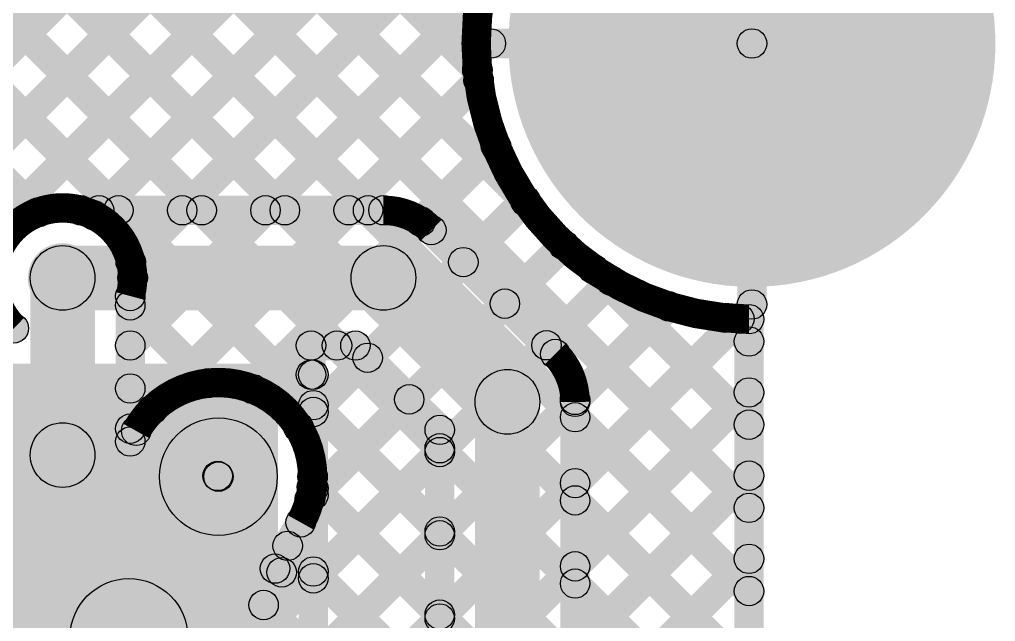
# Model space of a CAD drawing. Header units: millimetres. Extents: x 0.02 to 3.53, y 0 to 2.66.
# Drawn here: x 3.1954 to 3.5271, y 1.8704 to 2.0751 of the extents above; entities that cross this region are included whole.
import ezdxf

# ---------------------------------------------------------------- set-up
doc = ezdxf.new("R2010")
doc.units = ezdxf.units.MM
doc.header["$MEASUREMENT"] = 0
for name, color, linetype in [('BottomLayer', 5, 'Continuous'), ('BottomSolder', 6, 'Continuous'), ('PadHoleLayer', 156, 'Continuous'), ('TopLayer', 1, 'Continuous'), ('TopOverlay', 2, 'Continuous'), ('TopPaste', 8, 'Continuous'), ('TopSolder', 216, 'Continuous'), ('ViaHoleLayer', 16, 'Continuous')]:
    doc.layers.add(name, color=color, linetype=linetype)

# ---------------------------------------------------------------- blocks, each defined once
blk = doc.blocks.new('WS2812B_M____3')
at = {"layer": 'TopLayer'}
for points in [[(-0.09409, 0.05079), (-0.03504, 0.05079), (-0.03504, 0.01142), (-0.09409, 0.01142)], [(0.03504, 0.05079), (0.09409, 0.05079), (0.09409, 0.01142), (0.03504, 0.01142)], [(-0.09409, -0.01142), (-0.03504, -0.01142), (-0.03504, -0.05079), (-0.09409, -0.05079)], [(0.03504, -0.01142), (0.09409, -0.01142), (0.09409, -0.05079), (0.03504, -0.05079)]]:
    blk.add_hatch(color=1, dxfattribs=at).paths.add_polyline_path(points)
at = {"layer": 'TopOverlay'}
h = blk.add_hatch(color=2, dxfattribs=at)
edge = h.paths.add_edge_path()
edge.add_arc((-0.07, 0.07), 0.0025, 0, 360)
h = blk.add_hatch(color=2, dxfattribs=at)
edge = h.paths.add_edge_path()
edge.add_arc((-0.07, 0.07), 0.0025, 0, 360)
for points in [[(-0.0725, 0.07), (-0.0675, 0.07), (-0.0675, 0.06), (-0.0725, 0.06)], [(-0.07, 0.0675), (-0.07, 0.0725), (0.07, 0.0725), (0.07, 0.0675)], [(0.0675, 0.07), (0.0725, 0.07), (0.0725, 0.06), (0.0675, 0.06)], [(-0.0725, -0.06), (-0.0675, -0.06), (-0.0675, -0.07), (-0.0725, -0.07)], [(0.0675, -0.06), (0.0725, -0.06), (0.0725, -0.07), (0.0675, -0.07)], [(-0.07, -0.0725), (-0.07, -0.0675), (0.07, -0.0675), (0.07, -0.0725)]]:
    blk.add_hatch(color=2, dxfattribs=at).paths.add_polyline_path(points)
h = blk.add_hatch(color=2, dxfattribs=at)
edge = h.paths.add_edge_path()
edge.add_arc((0.07, 0.07), 0.0025, 0, 360)
h = blk.add_hatch(color=2, dxfattribs=at)
edge = h.paths.add_edge_path()
edge.add_arc((0.07, 0.07), 0.0025, 0, 360)
h = blk.add_hatch(color=2, dxfattribs=at)
edge = h.paths.add_edge_path()
edge.add_arc((-0.091, 0.061), 0.0025, 0, 360)
h = blk.add_hatch(color=2, dxfattribs=at)
edge = h.paths.add_edge_path()
edge.add_arc((-0.085, 0.061), 0.0025, 0, 360)
h = blk.add_hatch(color=2, dxfattribs=at)
edge = h.paths.add_edge_path()
edge.add_arc((-0.07, 0.06), 0.0025, 0, 360)
h = blk.add_hatch(color=2, dxfattribs=at)
edge = h.paths.add_edge_path()
edge.add_arc((0.07, 0.06), 0.0025, 0, 360)
h = blk.add_hatch(color=2, dxfattribs=at)
edge = h.paths.add_edge_path()
edge.add_arc((-0.07, -0.06), 0.0025, 0, 360)
h = blk.add_hatch(color=2, dxfattribs=at)
edge = h.paths.add_edge_path()
edge.add_arc((0.07, -0.06), 0.0025, 0, 360)
h = blk.add_hatch(color=2, dxfattribs=at)
edge = h.paths.add_edge_path()
edge.add_arc((-0.07, -0.07), 0.0025, 0, 360)
h = blk.add_hatch(color=2, dxfattribs=at)
edge = h.paths.add_edge_path()
edge.add_arc((-0.07, -0.07), 0.0025, 0, 360)
h = blk.add_hatch(color=2, dxfattribs=at)
edge = h.paths.add_edge_path()
edge.add_arc((0.07, -0.07), 0.0025, 0, 360)
h = blk.add_hatch(color=2, dxfattribs=at)
edge = h.paths.add_edge_path()
edge.add_arc((0.07, -0.07), 0.0025, 0, 360)
at = {"layer": 'TopPaste'}
for points in [[(-0.09409, 0.05079), (-0.03504, 0.05079), (-0.03504, 0.01142), (-0.09409, 0.01142)], [(0.03504, 0.05079), (0.09409, 0.05079), (0.09409, 0.01142), (0.03504, 0.01142)], [(-0.09409, -0.01142), (-0.03504, -0.01142), (-0.03504, -0.05079), (-0.09409, -0.05079)], [(0.03504, -0.01142), (0.09409, -0.01142), (0.09409, -0.05079), (0.03504, -0.05079)]]:
    blk.add_hatch(color=8, dxfattribs=at).paths.add_polyline_path(points)
at = {"layer": 'TopSolder'}
for points in [[(-0.09809, 0.05479), (-0.03104, 0.05479), (-0.03104, 0.00742), (-0.09809, 0.00742)], [(0.03104, 0.05479), (0.09809, 0.05479), (0.09809, 0.00742), (0.03104, 0.00742)], [(-0.09809, -0.00742), (-0.03104, -0.00742), (-0.03104, -0.05479), (-0.09809, -0.05479)], [(0.03104, -0.00742), (0.09809, -0.00742), (0.09809, -0.05479), (0.03104, -0.05479)]]:
    blk.add_hatch(color=216, dxfattribs=at).paths.add_polyline_path(points)
at = {"layer": 'TopOverlay', "const_width": 0.005}
blk.add_lwpolyline([(-0.085, 0.061, 1), (-0.091, 0.061, 1)], format="xyb", close=True, dxfattribs=at)
at = {"layer": 'TopOverlay'}
for centre in [(-0.07, 0.07), (-0.07, 0.07), (0.07, 0.07), (0.07, 0.07), (-0.091, 0.061), (-0.085, 0.061), (-0.07, 0.06), (0.07, 0.06), (-0.07, -0.06), (0.07, -0.06), (-0.07, -0.07), (-0.07, -0.07), (0.07, -0.07), (0.07, -0.07)]:
    blk.add_circle(centre, 0.0025, dxfattribs=at)

msp = doc.modelspace()

# ---------------------------------------------------------------- hatches: boundary and pattern name
at = {"layer": 'BottomLayer'}
for points in [[(2.55146, 2.65237), (2.55853, 2.65944), (3.20501, 2.01296), (3.19794, 2.00589)], [(2.57975, 2.65237), (2.58682, 2.65944), (3.23253, 2.01373), (3.22546, 2.00666)], [(2.60803, 2.65237), (2.6151, 2.65944), (3.26081, 2.01373), (3.25374, 2.00666)], [(2.63632, 2.65237), (2.64339, 2.65944), (3.2891, 2.01373), (3.28202, 2.00666)], [(2.6646, 2.65237), (2.67167, 2.65944), (3.31738, 2.01373), (3.31031, 2.00666)], [(2.69288, 2.65237), (2.69996, 2.65944), (3.44684, 1.91255), (3.43977, 1.90548)], [(2.72117, 2.65237), (2.72824, 2.65944), (3.37117, 2.01651), (3.3641, 2.00944)], [(2.74945, 2.65237), (2.75652, 2.65944), (3.35454, 2.06143), (3.34747, 2.05436)], [(3.10095, 1.96653), (3.09388, 1.9736), (3.43977, 2.31949), (3.44684, 2.31242)], [(3.12924, 1.96653), (3.12217, 1.9736), (3.43977, 2.2912), (3.44684, 2.28413)], [(3.15752, 1.96653), (3.15045, 1.9736), (3.43977, 2.26292), (3.44684, 2.25585)], [(3.22594, 2.00666), (3.21887, 2.01373), (3.43977, 2.23463), (3.44684, 2.22756)], [(3.25422, 2.00666), (3.24715, 2.01373), (3.43977, 2.20635), (3.44684, 2.19928)], [(3.44931, 2.06691), (3.43931, 2.06691), (3.43931, 2.15565), (3.44931, 2.15565)], [(3.28251, 2.00666), (3.27544, 2.01373), (3.34846, 2.08676), (3.35553, 2.07969)], [(3.35557, 2.06191), (3.35557, 2.07191), (3.44431, 2.07191), (3.44431, 2.06191)], [(3.44931, 1.97817), (3.43931, 1.97817), (3.43931, 2.06691), (3.44931, 2.06691)], [(3.31079, 2.00666), (3.30372, 2.01373), (3.34788, 2.05789), (3.35495, 2.05081)], [(3.33527, 2.00286), (3.3282, 2.00993), (3.35378, 2.03551), (3.36085, 2.02844)], [(3.34975, 1.98905), (3.34268, 1.99612), (3.36368, 2.01712), (3.37075, 2.01005)], [(3.21618, 2.0052), (3.21618, 2.0152), (3.31907, 2.0152), (3.31907, 2.0052)], [(3.3318, 1.99992), (3.33887, 2.007), (3.381, 1.96487), (3.37392, 1.9578)], [(3.36389, 1.9749), (3.35682, 1.98198), (3.37678, 2.00194), (3.38385, 1.99487)], [(3.21002, 1.9762), (3.21002, 1.9982), (3.31907, 1.9982), (3.31907, 1.9762)], [(3.31129, 1.97942), (3.32685, 1.99497), (3.36898, 1.95285), (3.35342, 1.93729)], [(3.38684, 1.98669), (3.39392, 1.99377), (3.44684, 1.94084), (3.43977, 1.93377)], [(3.37803, 1.96076), (3.37096, 1.96783), (3.39295, 1.98982), (3.40002, 1.98275)], [(3.38772, 1.94217), (3.38065, 1.94924), (3.41248, 1.98107), (3.41955, 1.974)], [(3.43176, 1.97006), (3.43883, 1.97714), (3.44684, 1.96912), (3.43977, 1.96205)], [(3.38773, 1.91389), (3.38066, 1.92097), (3.43649, 1.9768), (3.44357, 1.96973)], [(3.44831, 0.78273), (3.43831, 0.78273), (3.43831, 1.97317), (3.44831, 1.97317)], [(3.29446, 1.9592), (3.29446, 1.9692), (3.30954, 1.9692), (3.30954, 1.9592)], [(3.29974, 1.96066), (3.30681, 1.96773), (3.34173, 1.93281), (3.33466, 1.92574)], [(3.30601, 1.96066), (3.31308, 1.96773), (3.34173, 1.93908), (3.33466, 1.93201)], [(3.29946, 1.95431), (3.28946, 1.95431), (3.28946, 1.9642), (3.29946, 1.9642)], [(3.29878, 1.93808), (3.29171, 1.94515), (3.31015, 1.96359), (3.31722, 1.95652)], [(1.10923, 1.862), (3.28246, 1.862), (3.28246, 1.95806), (1.10923, 1.95806)], [(3.30024, 1.5114), (3.29024, 1.5114), (3.29024, 1.95431), (3.30024, 1.95431)], [(3.38773, 1.88561), (3.38066, 1.89268), (3.43977, 1.95179), (3.44684, 1.94472)], [(3.29878, 1.90979), (3.29171, 1.91687), (3.32429, 1.94945), (3.33136, 1.94238)], [(3.29171, 1.94041), (3.29878, 1.94748), (3.34173, 1.90453), (3.33466, 1.89746)], [(3.3722, 1.28444), (3.3502, 1.28444), (3.3502, 1.94507), (3.3722, 1.94507)], [(3.3892, 1.28444), (3.3792, 1.28444), (3.3792, 1.94507), (3.3892, 1.94507)], [(3.1883, 1.37106), (3.28324, 1.37106), (3.28324, 1.94231), (3.1883, 1.94231)], [(3.38066, 1.93631), (3.38773, 1.94338), (3.44684, 1.88427), (3.43977, 1.8772)], [(3.3432, 1.29397), (3.3332, 1.29397), (3.3332, 1.93554), (3.3432, 1.93554)], [(3.29878, 1.88151), (3.29171, 1.88858), (3.33466, 1.93153), (3.34173, 1.92446)], [(3.2592, 1.91634), (3.26627, 1.92341), (3.26652, 1.92316), (3.25945, 1.91609)], [(3.38773, 1.85733), (3.38066, 1.8644), (3.43977, 1.92351), (3.44684, 1.91644)], [(3.29171, 1.91212), (3.29878, 1.9192), (3.34173, 1.87624), (3.33466, 1.86917)], [(3.38066, 1.90802), (3.38773, 1.9151), (3.44684, 1.85599), (3.43977, 1.84891)], [(3.29878, 1.85323), (3.29171, 1.8603), (3.33466, 1.90325), (3.34173, 1.89618)], [(3.38773, 1.82904), (3.38066, 1.83611), (3.43977, 1.89522), (3.44684, 1.88815)], [(3.29171, 1.88384), (3.29878, 1.89091), (3.34173, 1.84796), (3.33466, 1.84089)], [(3.38066, 1.87974), (3.38773, 1.88681), (3.44684, 1.8277), (3.43977, 1.82063)], [(3.29878, 1.82494), (3.29171, 1.83201), (3.33466, 1.87497), (3.34173, 1.86789)]]:
    msp.add_hatch(color=5, dxfattribs=at).paths.add_polyline_path(points)
h = msp.add_hatch(color=5, dxfattribs=at)
edge = h.paths.add_edge_path()
edge.add_arc((3.44431, 2.06691), 0.07874, 0, 360)
h = msp.add_hatch(color=5, dxfattribs=at)
edge = h.paths.add_edge_path()
edge.add_arc((3.35557, 2.06691), 0.005, 0, 360)
h = msp.add_hatch(color=5, dxfattribs=at)
edge = h.paths.add_edge_path()
edge.add_arc((3.44431, 2.06691), 0.005, 0, 360)
h = msp.add_hatch(color=5, dxfattribs=at)
edge = h.paths.add_edge_path()
edge.add_arc((3.44431, 2.06691), 0.005, 0, 360)
h = msp.add_hatch(color=5, dxfattribs=at)
edge = h.paths.add_edge_path()
edge.add_arc((3.44431, 2.06691), 0.005, 0, 360)
h = msp.add_hatch(color=5, dxfattribs=at)
edge = h.paths.add_edge_path()
edge.add_arc((3.351, 2.05789), 0.005, 0, 360)
h = msp.add_hatch(color=5, dxfattribs=at)
edge = h.paths.add_edge_path()
edge.add_arc((3.35141, 2.05435), 0.005, 0, 360)
h = msp.add_hatch(color=5, dxfattribs=at)
edge = h.paths.add_edge_path()
edge.add_arc((3.35732, 2.03197), 0.005, 0, 360)
h = msp.add_hatch(color=5, dxfattribs=at)
edge = h.paths.add_edge_path()
edge.add_arc((3.36721, 2.01358), 0.005, 0, 360)
h = msp.add_hatch(color=5, dxfattribs=at)
edge = h.paths.add_edge_path()
edge.add_arc((3.36763, 2.01298), 0.005, 0, 360)
h = msp.add_hatch(color=5, dxfattribs=at)
edge = h.paths.add_edge_path()
edge.add_arc((3.20148, 2.00942), 0.005, 0, 360)
h = msp.add_hatch(color=5, dxfattribs=at)
edge = h.paths.add_edge_path()
edge.add_arc((3.21618, 2.0102), 0.005, 0, 360)
h = msp.add_hatch(color=5, dxfattribs=at)
edge = h.paths.add_edge_path()
edge.add_arc((3.21618, 2.0102), 0.005, 0, 360)
h = msp.add_hatch(color=5, dxfattribs=at)
edge = h.paths.add_edge_path()
edge.add_arc((3.22241, 2.0102), 0.005, 0, 360)
h = msp.add_hatch(color=5, dxfattribs=at)
edge = h.paths.add_edge_path()
edge.add_arc((3.22899, 2.0102), 0.005, 0, 360)
h = msp.add_hatch(color=5, dxfattribs=at)
edge = h.paths.add_edge_path()
edge.add_arc((3.25069, 2.0102), 0.005, 0, 360)
h = msp.add_hatch(color=5, dxfattribs=at)
edge = h.paths.add_edge_path()
edge.add_arc((3.25728, 2.0102), 0.005, 0, 360)
h = msp.add_hatch(color=5, dxfattribs=at)
edge = h.paths.add_edge_path()
edge.add_arc((3.27897, 2.0102), 0.005, 0, 360)
h = msp.add_hatch(color=5, dxfattribs=at)
edge = h.paths.add_edge_path()
edge.add_arc((3.28556, 2.0102), 0.005, 0, 360)
h = msp.add_hatch(color=5, dxfattribs=at)
edge = h.paths.add_edge_path()
edge.add_arc((3.30726, 2.0102), 0.005, 0, 360)
h = msp.add_hatch(color=5, dxfattribs=at)
edge = h.paths.add_edge_path()
edge.add_arc((3.31384, 2.0102), 0.005, 0, 360)
h = msp.add_hatch(color=5, dxfattribs=at)
edge = h.paths.add_edge_path()
edge.add_arc((3.31907, 2.0102), 0.005, 0, 360)
h = msp.add_hatch(color=5, dxfattribs=at)
edge = h.paths.add_edge_path()
edge.add_arc((3.31907, 2.0102), 0.005, 0, 360)
h = msp.add_hatch(color=5, dxfattribs=at)
edge = h.paths.add_edge_path()
edge.add_arc((3.31907, 2.0102), 0.005, 0, 360)
h = msp.add_hatch(color=5, dxfattribs=at)
edge = h.paths.add_edge_path()
edge.add_arc((3.33174, 2.00639), 0.005, 0, 360)
h = msp.add_hatch(color=5, dxfattribs=at)
edge = h.paths.add_edge_path()
edge.add_arc((3.33533, 2.00346), 0.005, 0, 360)
h = msp.add_hatch(color=5, dxfattribs=at)
edge = h.paths.add_edge_path()
edge.add_arc((3.33533, 2.00346), 0.005, 0, 360)
h = msp.add_hatch(color=5, dxfattribs=at)
edge = h.paths.add_edge_path()
edge.add_arc((3.33533, 2.00346), 0.005, 0, 360)
h = msp.add_hatch(color=5, dxfattribs=at)
edge = h.paths.add_edge_path()
edge.add_arc((3.38032, 1.9984), 0.005, 0, 360)
h = msp.add_hatch(color=5, dxfattribs=at)
edge = h.paths.add_edge_path()
edge.add_arc((3.21002, 1.9872), 0.01181, 0, 360)
h = msp.add_hatch(color=5, dxfattribs=at)
edge = h.paths.add_edge_path()
edge.add_arc((3.21002, 1.9872), 0.011, 0, 360)
h = msp.add_hatch(color=5, dxfattribs=at)
edge = h.paths.add_edge_path()
edge.add_arc((3.31907, 1.9872), 0.011, 0, 360)
h = msp.add_hatch(color=5, dxfattribs=at)
edge = h.paths.add_edge_path()
edge.add_arc((3.31907, 1.9872), 0.011, 0, 360)
h = msp.add_hatch(color=5, dxfattribs=at)
edge = h.paths.add_edge_path()
edge.add_arc((3.34621, 1.99258), 0.005, 0, 360)
h = msp.add_hatch(color=5, dxfattribs=at)
edge = h.paths.add_edge_path()
edge.add_arc((3.39038, 1.99023), 0.005, 0, 360)
h = msp.add_hatch(color=5, dxfattribs=at)
edge = h.paths.add_edge_path()
edge.add_arc((3.39648, 1.98628), 0.005, 0, 360)
h = msp.add_hatch(color=5, dxfattribs=at)
edge = h.paths.add_edge_path()
edge.add_arc((3.36035, 1.97844), 0.005, 0, 360)
h = msp.add_hatch(color=5, dxfattribs=at)
edge = h.paths.add_edge_path()
edge.add_arc((3.41602, 1.97754), 0.005, 0, 360)
h = msp.add_hatch(color=5, dxfattribs=at)
edge = h.paths.add_edge_path()
edge.add_arc((3.44431, 1.97817), 0.005, 0, 360)
h = msp.add_hatch(color=5, dxfattribs=at)
edge = h.paths.add_edge_path()
edge.add_arc((3.43529, 1.9736), 0.005, 0, 360)
h = msp.add_hatch(color=5, dxfattribs=at)
edge = h.paths.add_edge_path()
edge.add_arc((3.44003, 1.97326), 0.005, 0, 360)
h = msp.add_hatch(color=5, dxfattribs=at)
edge = h.paths.add_edge_path()
edge.add_arc((3.44331, 1.97317), 0.005, 0, 360)
h = msp.add_hatch(color=5, dxfattribs=at)
edge = h.paths.add_edge_path()
edge.add_arc((3.44331, 1.97317), 0.005, 0, 360)
h = msp.add_hatch(color=5, dxfattribs=at)
edge = h.paths.add_edge_path()
edge.add_arc((3.19348, 1.97006), 0.005, 0, 360)
h = msp.add_hatch(color=5, dxfattribs=at)
edge = h.paths.add_edge_path()
edge.add_arc((3.19348, 1.97006), 0.005, 0, 360)
h = msp.add_hatch(color=5, dxfattribs=at)
edge = h.paths.add_edge_path()
edge.add_arc((3.44331, 1.96559), 0.005, 0, 360)
h = msp.add_hatch(color=5, dxfattribs=at)
edge = h.paths.add_edge_path()
edge.add_arc((3.29446, 1.9642), 0.005, 0, 360)
h = msp.add_hatch(color=5, dxfattribs=at)
edge = h.paths.add_edge_path()
edge.add_arc((3.29446, 1.9642), 0.005, 0, 360)
h = msp.add_hatch(color=5, dxfattribs=at)
edge = h.paths.add_edge_path()
edge.add_arc((3.30328, 1.9642), 0.005, 0, 360)
h = msp.add_hatch(color=5, dxfattribs=at)
edge = h.paths.add_edge_path()
edge.add_arc((3.30954, 1.9642), 0.005, 0, 360)
h = msp.add_hatch(color=5, dxfattribs=at)
edge = h.paths.add_edge_path()
edge.add_arc((3.30954, 1.9642), 0.005, 0, 360)
h = msp.add_hatch(color=5, dxfattribs=at)
edge = h.paths.add_edge_path()
edge.add_arc((3.3745, 1.9643), 0.005, 0, 360)
h = msp.add_hatch(color=5, dxfattribs=at)
edge = h.paths.add_edge_path()
edge.add_arc((3.31369, 1.96006), 0.005, 0, 360)
h = msp.add_hatch(color=5, dxfattribs=at)
edge = h.paths.add_edge_path()
edge.add_arc((3.37746, 1.96133), 0.005, 0, 360)
h = msp.add_hatch(color=5, dxfattribs=at)
edge = h.paths.add_edge_path()
edge.add_arc((3.37746, 1.96133), 0.005, 0, 360)
h = msp.add_hatch(color=5, dxfattribs=at)
edge = h.paths.add_edge_path()
edge.add_arc((3.37746, 1.96133), 0.005, 0, 360)
h = msp.add_hatch(color=5, dxfattribs=at)
edge = h.paths.add_edge_path()
edge.add_arc((3.29446, 1.95431), 0.005, 0, 360)
h = msp.add_hatch(color=5, dxfattribs=at)
edge = h.paths.add_edge_path()
edge.add_arc((3.29524, 1.95431), 0.005, 0, 360)
h = msp.add_hatch(color=5, dxfattribs=at)
edge = h.paths.add_edge_path()
edge.add_arc((3.3612, 1.94507), 0.011, 0, 360)
h = msp.add_hatch(color=5, dxfattribs=at)
edge = h.paths.add_edge_path()
edge.add_arc((3.3612, 1.94507), 0.011, 0, 360)
h = msp.add_hatch(color=5, dxfattribs=at)
edge = h.paths.add_edge_path()
edge.add_arc((3.32783, 1.94591), 0.005, 0, 360)
h = msp.add_hatch(color=5, dxfattribs=at)
edge = h.paths.add_edge_path()
edge.add_arc((3.38419, 1.94571), 0.005, 0, 360)
h = msp.add_hatch(color=5, dxfattribs=at)
edge = h.paths.add_edge_path()
edge.add_arc((3.44331, 1.94826), 0.005, 0, 360)
h = msp.add_hatch(color=5, dxfattribs=at)
edge = h.paths.add_edge_path()
edge.add_arc((3.29524, 1.94394), 0.005, 0, 360)
h = msp.add_hatch(color=5, dxfattribs=at)
edge = h.paths.add_edge_path()
edge.add_arc((3.3842, 1.94507), 0.005, 0, 360)
h = msp.add_hatch(color=5, dxfattribs=at)
edge = h.paths.add_edge_path()
edge.add_arc((3.3842, 1.94507), 0.005, 0, 360)
h = msp.add_hatch(color=5, dxfattribs=at)
edge = h.paths.add_edge_path()
edge.add_arc((3.3842, 1.94507), 0.005, 0, 360)
h = msp.add_hatch(color=5, dxfattribs=at)
edge = h.paths.add_edge_path()
edge.add_arc((3.29524, 1.94161), 0.005, 0, 360)
h = msp.add_hatch(color=5, dxfattribs=at)
edge = h.paths.add_edge_path()
edge.add_arc((3.3842, 1.93984), 0.005, 0, 360)
h = msp.add_hatch(color=5, dxfattribs=at)
edge = h.paths.add_edge_path()
edge.add_arc((3.3382, 1.93554), 0.005, 0, 360)
h = msp.add_hatch(color=5, dxfattribs=at)
edge = h.paths.add_edge_path()
edge.add_arc((3.3382, 1.93554), 0.005, 0, 360)
h = msp.add_hatch(color=5, dxfattribs=at)
edge = h.paths.add_edge_path()
edge.add_arc((3.44331, 1.9373), 0.005, 0, 360)
h = msp.add_hatch(color=5, dxfattribs=at)
edge = h.paths.add_edge_path()
edge.add_arc((3.3382, 1.92928), 0.005, 0, 360)
h = msp.add_hatch(color=5, dxfattribs=at)
edge = h.paths.add_edge_path()
edge.add_arc((3.26299, 1.91963), 0.01181, 0, 360)
h = msp.add_hatch(color=5, dxfattribs=at)
edge = h.paths.add_edge_path()
edge.add_arc((3.3382, 1.928), 0.005, 0, 360)
h = msp.add_hatch(color=5, dxfattribs=at)
edge = h.paths.add_edge_path()
edge.add_arc((3.26274, 1.91987), 0.005, 0, 360)
h = msp.add_hatch(color=5, dxfattribs=at)
edge = h.paths.add_edge_path()
edge.add_arc((3.26299, 1.91963), 0.005, 0, 360)
h = msp.add_hatch(color=5, dxfattribs=at)
edge = h.paths.add_edge_path()
edge.add_arc((3.44331, 1.91997), 0.005, 0, 360)
h = msp.add_hatch(color=5, dxfattribs=at)
edge = h.paths.add_edge_path()
edge.add_arc((3.29524, 1.91566), 0.005, 0, 360)
h = msp.add_hatch(color=5, dxfattribs=at)
edge = h.paths.add_edge_path()
edge.add_arc((3.3842, 1.91743), 0.005, 0, 360)
h = msp.add_hatch(color=5, dxfattribs=at)
edge = h.paths.add_edge_path()
edge.add_arc((3.29524, 1.91333), 0.005, 0, 360)
h = msp.add_hatch(color=5, dxfattribs=at)
edge = h.paths.add_edge_path()
edge.add_arc((3.3842, 1.91156), 0.005, 0, 360)
h = msp.add_hatch(color=5, dxfattribs=at)
edge = h.paths.add_edge_path()
edge.add_arc((3.44331, 1.90902), 0.005, 0, 360)
h = msp.add_hatch(color=5, dxfattribs=at)
edge = h.paths.add_edge_path()
edge.add_arc((3.3382, 1.90099), 0.005, 0, 360)
h = msp.add_hatch(color=5, dxfattribs=at)
edge = h.paths.add_edge_path()
edge.add_arc((3.3382, 1.89971), 0.005, 0, 360)
h = msp.add_hatch(color=5, dxfattribs=at)
edge = h.paths.add_edge_path()
edge.add_arc((3.3842, 1.88915), 0.005, 0, 360)
h = msp.add_hatch(color=5, dxfattribs=at)
edge = h.paths.add_edge_path()
edge.add_arc((3.44331, 1.89169), 0.005, 0, 360)
h = msp.add_hatch(color=5, dxfattribs=at)
edge = h.paths.add_edge_path()
edge.add_arc((3.29524, 1.88738), 0.005, 0, 360)
h = msp.add_hatch(color=5, dxfattribs=at)
edge = h.paths.add_edge_path()
edge.add_arc((3.29524, 1.88505), 0.005, 0, 360)
h = msp.add_hatch(color=5, dxfattribs=at)
edge = h.paths.add_edge_path()
edge.add_arc((3.3842, 1.88328), 0.005, 0, 360)
h = msp.add_hatch(color=5, dxfattribs=at)
edge = h.paths.add_edge_path()
edge.add_arc((3.44331, 1.88073), 0.005, 0, 360)
h = msp.add_hatch(color=5, dxfattribs=at)
edge = h.paths.add_edge_path()
edge.add_arc((3.3382, 1.87271), 0.005, 0, 360)
h = msp.add_hatch(color=5, dxfattribs=at)
edge = h.paths.add_edge_path()
edge.add_arc((3.3382, 1.87143), 0.005, 0, 360)
at = {"layer": 'BottomSolder'}
h = msp.add_hatch(color=6, dxfattribs=at)
edge = h.paths.add_edge_path()
edge.add_arc((3.44431, 2.06691), 0.08274, 0, 360)
at = {"layer": 'PadHoleLayer'}
h = msp.add_hatch(color=156, dxfattribs=at)
edge = h.paths.add_edge_path()
edge.add_arc((3.44431, 2.06691), 0.04921, 0, 360)
at = {"layer": 'TopLayer'}
for points in [[(2.55146, 2.65237), (2.55853, 2.65944), (3.20501, 2.01296), (3.19794, 2.00589)], [(2.57975, 2.65237), (2.58682, 2.65944), (3.44684, 1.79942), (3.43977, 1.79235)], [(2.60803, 2.65237), (2.6151, 2.65944), (3.44684, 1.8277), (3.43977, 1.82063)], [(2.63632, 2.65237), (2.64339, 2.65944), (3.44684, 1.85599), (3.43977, 1.84891)], [(2.6646, 2.65237), (2.67167, 2.65944), (3.44684, 1.88427), (3.43977, 1.8772)], [(2.69288, 2.65237), (2.69996, 2.65944), (3.44684, 1.91255), (3.43977, 1.90548)], [(2.72117, 2.65237), (2.72824, 2.65944), (3.37117, 2.01651), (3.3641, 2.00944)], [(2.74945, 2.65237), (2.75652, 2.65944), (3.35454, 2.06143), (3.34747, 2.05436)], [(2.62789, 1.49346), (2.62082, 1.50053), (3.43977, 2.31949), (3.44684, 2.31242)], [(2.64356, 1.48085), (2.63649, 1.48792), (3.43977, 2.2912), (3.44684, 2.28413)], [(2.71048, 1.51948), (2.70341, 1.52655), (3.43977, 2.26292), (3.44684, 2.25585)], [(3.22423, 2.00495), (3.21715, 2.01202), (3.43977, 2.23463), (3.44684, 2.22756)], [(3.23672, 1.98916), (3.22965, 1.99623), (3.43977, 2.20635), (3.44684, 2.19928)], [(3.44931, 2.06691), (3.43931, 2.06691), (3.43931, 2.15565), (3.44931, 2.15565)], [(3.23655, 1.9607), (3.22948, 1.96777), (3.34846, 2.08676), (3.35553, 2.07969)], [(3.35557, 2.06191), (3.35557, 2.07191), (3.44431, 2.07191), (3.44431, 2.06191)], [(3.44931, 1.97817), (3.43931, 1.97817), (3.43931, 2.06691), (3.44931, 2.06691)], [(3.23655, 1.93242), (3.22948, 1.93949), (3.34788, 2.05789), (3.35495, 2.05081)], [(3.27827, 1.94586), (3.2712, 1.95293), (3.35378, 2.03551), (3.36085, 2.02844)], [(3.29369, 1.93299), (3.28662, 1.94006), (3.36368, 2.01712), (3.37075, 2.01005)], [(3.29765, 1.90866), (3.29058, 1.91573), (3.37678, 2.00194), (3.38385, 1.99487)], [(3.38684, 1.98669), (3.39392, 1.99377), (3.44684, 1.94084), (3.43977, 1.93377)], [(3.22102, 1.92697), (3.19902, 1.92697), (3.19902, 1.9872), (3.22102, 1.9872)], [(3.27211, 1.85484), (3.26504, 1.86192), (3.39295, 1.98982), (3.40002, 1.98275)], [(3.21726, 1.77171), (3.21019, 1.77878), (3.41248, 1.98107), (3.41955, 1.974)], [(3.23802, 1.93157), (3.22802, 1.93157), (3.22802, 1.98104), (3.23802, 1.98104)], [(3.22948, 1.97435), (3.23655, 1.98142), (3.26301, 1.95497), (3.25594, 1.9479)], [(3.43176, 1.97006), (3.43883, 1.97714), (3.44684, 1.96912), (3.43977, 1.96205)], [(3.19406, 1.72023), (3.18699, 1.7273), (3.43649, 1.9768), (3.44357, 1.96973)], [(3.44831, 0.78273), (3.43831, 0.78273), (3.43831, 1.97317), (3.44831, 1.97317)], [(2.97643, 1.47431), (2.96936, 1.48138), (3.43977, 1.95179), (3.44684, 1.94472)], [(3.22948, 1.94607), (3.23655, 1.95314), (3.2439, 1.94579), (3.23683, 1.93872)], [(3.23738, 1.92914), (3.22865, 1.93401), (3.23066, 1.93762), (3.23939, 1.93275)], [(3.18594, 1.88734), (3.17038, 1.9029), (3.20224, 1.93475), (3.21779, 1.91919)], [(3.25005, 1.85524), (3.21509, 1.87468), (3.24551, 1.92935), (3.28046, 1.9099)], [(3.0295, 1.49909), (3.02243, 1.50616), (3.43977, 1.92351), (3.44684, 1.91644)], [(3.29126, 1.91258), (3.29833, 1.91965), (3.44684, 1.77113), (3.43977, 1.76406)], [(3.28658, 1.88592), (3.27784, 1.89079), (3.28658, 1.9065), (3.29532, 1.90163)], [(3.28298, 1.89257), (3.29005, 1.89964), (3.44684, 1.74285), (3.43977, 1.73578)], [(3.04646, 1.48777), (3.03939, 1.49484), (3.43977, 1.89522), (3.44684, 1.88815)], [(3.24569, 1.80678), (3.23694, 1.81162), (3.28012, 1.88951), (3.28887, 1.88467)], [(3.27481, 1.87246), (3.28188, 1.87953), (3.44684, 1.71456), (3.43977, 1.70749)]]:
    msp.add_hatch(color=1, dxfattribs=at).paths.add_polyline_path(points)
h = msp.add_hatch(color=1, dxfattribs=at)
edge = h.paths.add_edge_path()
edge.add_arc((3.44431, 2.06691), 0.07874, 0, 360)
h = msp.add_hatch(color=1, dxfattribs=at)
edge = h.paths.add_edge_path()
edge.add_arc((3.35557, 2.06691), 0.005, 0, 360)
h = msp.add_hatch(color=1, dxfattribs=at)
edge = h.paths.add_edge_path()
edge.add_arc((3.44431, 2.06691), 0.005, 0, 360)
h = msp.add_hatch(color=1, dxfattribs=at)
edge = h.paths.add_edge_path()
edge.add_arc((3.44431, 2.06691), 0.005, 0, 360)
h = msp.add_hatch(color=1, dxfattribs=at)
edge = h.paths.add_edge_path()
edge.add_arc((3.44431, 2.06691), 0.005, 0, 360)
h = msp.add_hatch(color=1, dxfattribs=at)
edge = h.paths.add_edge_path()
edge.add_arc((3.351, 2.05789), 0.005, 0, 360)
h = msp.add_hatch(color=1, dxfattribs=at)
edge = h.paths.add_edge_path()
edge.add_arc((3.35141, 2.05435), 0.005, 0, 360)
h = msp.add_hatch(color=1, dxfattribs=at)
edge = h.paths.add_edge_path()
edge.add_arc((3.35732, 2.03197), 0.005, 0, 360)
h = msp.add_hatch(color=1, dxfattribs=at)
edge = h.paths.add_edge_path()
edge.add_arc((3.36721, 2.01358), 0.005, 0, 360)
h = msp.add_hatch(color=1, dxfattribs=at)
edge = h.paths.add_edge_path()
edge.add_arc((3.36763, 2.01298), 0.005, 0, 360)
h = msp.add_hatch(color=1, dxfattribs=at)
edge = h.paths.add_edge_path()
edge.add_arc((3.20148, 2.00942), 0.005, 0, 360)
h = msp.add_hatch(color=1, dxfattribs=at)
edge = h.paths.add_edge_path()
edge.add_arc((3.22069, 2.00848), 0.005, 0, 360)
h = msp.add_hatch(color=1, dxfattribs=at)
edge = h.paths.add_edge_path()
edge.add_arc((3.38032, 1.9984), 0.005, 0, 360)
h = msp.add_hatch(color=1, dxfattribs=at)
edge = h.paths.add_edge_path()
edge.add_arc((3.21002, 1.9872), 0.01181, 0, 360)
h = msp.add_hatch(color=1, dxfattribs=at)
edge = h.paths.add_edge_path()
edge.add_arc((3.21002, 1.9872), 0.011, 0, 360)
h = msp.add_hatch(color=1, dxfattribs=at)
edge = h.paths.add_edge_path()
edge.add_arc((3.23318, 1.99269), 0.005, 0, 360)
h = msp.add_hatch(color=1, dxfattribs=at)
edge = h.paths.add_edge_path()
edge.add_arc((3.39038, 1.99023), 0.005, 0, 360)
h = msp.add_hatch(color=1, dxfattribs=at)
edge = h.paths.add_edge_path()
edge.add_arc((3.23383, 1.9872), 0.005, 0, 360)
h = msp.add_hatch(color=1, dxfattribs=at)
edge = h.paths.add_edge_path()
edge.add_arc((3.23383, 1.9872), 0.005, 0, 360)
h = msp.add_hatch(color=1, dxfattribs=at)
edge = h.paths.add_edge_path()
edge.add_arc((3.39648, 1.98628), 0.005, 0, 360)
h = msp.add_hatch(color=1, dxfattribs=at)
edge = h.paths.add_edge_path()
edge.add_arc((3.23302, 1.98104), 0.005, 0, 360)
h = msp.add_hatch(color=1, dxfattribs=at)
edge = h.paths.add_edge_path()
edge.add_arc((3.23302, 1.98104), 0.005, 0, 360)
h = msp.add_hatch(color=1, dxfattribs=at)
edge = h.paths.add_edge_path()
edge.add_arc((3.23302, 1.97789), 0.005, 0, 360)
h = msp.add_hatch(color=1, dxfattribs=at)
edge = h.paths.add_edge_path()
edge.add_arc((3.41602, 1.97754), 0.005, 0, 360)
h = msp.add_hatch(color=1, dxfattribs=at)
edge = h.paths.add_edge_path()
edge.add_arc((3.44431, 1.97817), 0.005, 0, 360)
h = msp.add_hatch(color=1, dxfattribs=at)
edge = h.paths.add_edge_path()
edge.add_arc((3.43529, 1.9736), 0.005, 0, 360)
h = msp.add_hatch(color=1, dxfattribs=at)
edge = h.paths.add_edge_path()
edge.add_arc((3.44003, 1.97326), 0.005, 0, 360)
h = msp.add_hatch(color=1, dxfattribs=at)
edge = h.paths.add_edge_path()
edge.add_arc((3.44331, 1.97317), 0.005, 0, 360)
h = msp.add_hatch(color=1, dxfattribs=at)
edge = h.paths.add_edge_path()
edge.add_arc((3.44331, 1.97317), 0.005, 0, 360)
h = msp.add_hatch(color=1, dxfattribs=at)
edge = h.paths.add_edge_path()
edge.add_arc((3.44331, 1.96559), 0.005, 0, 360)
h = msp.add_hatch(color=1, dxfattribs=at)
edge = h.paths.add_edge_path()
edge.add_arc((3.23302, 1.96424), 0.005, 0, 360)
h = msp.add_hatch(color=1, dxfattribs=at)
edge = h.paths.add_edge_path()
edge.add_arc((3.23302, 1.9496), 0.005, 0, 360)
h = msp.add_hatch(color=1, dxfattribs=at)
edge = h.paths.add_edge_path()
edge.add_arc((3.25947, 1.95143), 0.005, 0, 360)
h = msp.add_hatch(color=1, dxfattribs=at)
edge = h.paths.add_edge_path()
edge.add_arc((3.27474, 1.94939), 0.005, 0, 360)
h = msp.add_hatch(color=1, dxfattribs=at)
edge = h.paths.add_edge_path()
edge.add_arc((3.44331, 1.94826), 0.005, 0, 360)
h = msp.add_hatch(color=1, dxfattribs=at)
edge = h.paths.add_edge_path()
edge.add_arc((3.24036, 1.94226), 0.005, 0, 360)
h = msp.add_hatch(color=1, dxfattribs=at)
edge = h.paths.add_edge_path()
edge.add_arc((3.23302, 1.93595), 0.005, 0, 360)
h = msp.add_hatch(color=1, dxfattribs=at)
edge = h.paths.add_edge_path()
edge.add_arc((3.29016, 1.93653), 0.005, 0, 360)
h = msp.add_hatch(color=1, dxfattribs=at)
edge = h.paths.add_edge_path()
edge.add_arc((3.44331, 1.9373), 0.005, 0, 360)
h = msp.add_hatch(color=1, dxfattribs=at)
edge = h.paths.add_edge_path()
edge.add_arc((3.21002, 1.92697), 0.011, 0, 360)
h = msp.add_hatch(color=1, dxfattribs=at)
edge = h.paths.add_edge_path()
edge.add_arc((3.21002, 1.92697), 0.011, 0, 360)
h = msp.add_hatch(color=1, dxfattribs=at)
edge = h.paths.add_edge_path()
edge.add_arc((3.23502, 1.93519), 0.005, 0, 360)
h = msp.add_hatch(color=1, dxfattribs=at)
edge = h.paths.add_edge_path()
edge.add_arc((3.23502, 1.93519), 0.005, 0, 360)
h = msp.add_hatch(color=1, dxfattribs=at)
edge = h.paths.add_edge_path()
edge.add_arc((3.26299, 1.91963), 0.02, 0, 360)
h = msp.add_hatch(color=1, dxfattribs=at)
edge = h.paths.add_edge_path()
edge.add_arc((3.23302, 1.93157), 0.005, 0, 360)
h = msp.add_hatch(color=1, dxfattribs=at)
edge = h.paths.add_edge_path()
edge.add_arc((3.23302, 1.93157), 0.005, 0, 360)
h = msp.add_hatch(color=1, dxfattribs=at)
edge = h.paths.add_edge_path()
edge.add_arc((3.26299, 1.91963), 0.01181, 0, 360)
h = msp.add_hatch(color=1, dxfattribs=at)
edge = h.paths.add_edge_path()
edge.add_arc((3.29499, 1.91963), 0.005, 0, 360)
h = msp.add_hatch(color=1, dxfattribs=at)
edge = h.paths.add_edge_path()
edge.add_arc((3.29499, 1.91963), 0.005, 0, 360)
h = msp.add_hatch(color=1, dxfattribs=at)
edge = h.paths.add_edge_path()
edge.add_arc((3.44331, 1.91997), 0.005, 0, 360)
h = msp.add_hatch(color=1, dxfattribs=at)
edge = h.paths.add_edge_path()
edge.add_arc((3.29479, 1.91611), 0.005, 0, 360)
h = msp.add_hatch(color=1, dxfattribs=at)
edge = h.paths.add_edge_path()
edge.add_arc((3.29411, 1.9122), 0.005, 0, 360)
h = msp.add_hatch(color=1, dxfattribs=at)
edge = h.paths.add_edge_path()
edge.add_arc((3.44331, 1.90902), 0.005, 0, 360)
h = msp.add_hatch(color=1, dxfattribs=at)
edge = h.paths.add_edge_path()
edge.add_arc((3.29095, 1.90407), 0.005, 0, 360)
h = msp.add_hatch(color=1, dxfattribs=at)
edge = h.paths.add_edge_path()
edge.add_arc((3.29095, 1.90407), 0.005, 0, 360)
h = msp.add_hatch(color=1, dxfattribs=at)
edge = h.paths.add_edge_path()
edge.add_arc((3.28652, 1.8961), 0.005, 0, 360)
h = msp.add_hatch(color=1, dxfattribs=at)
edge = h.paths.add_edge_path()
edge.add_arc((3.44331, 1.89169), 0.005, 0, 360)
h = msp.add_hatch(color=1, dxfattribs=at)
edge = h.paths.add_edge_path()
edge.add_arc((3.28221, 1.88836), 0.005, 0, 360)
h = msp.add_hatch(color=1, dxfattribs=at)
edge = h.paths.add_edge_path()
edge.add_arc((3.28449, 1.88709), 0.005, 0, 360)
h = msp.add_hatch(color=1, dxfattribs=at)
edge = h.paths.add_edge_path()
edge.add_arc((3.23257, 1.86496), 0.02, 0, 360)
h = msp.add_hatch(color=1, dxfattribs=at)
edge = h.paths.add_edge_path()
edge.add_arc((3.44331, 1.88073), 0.005, 0, 360)
h = msp.add_hatch(color=1, dxfattribs=at)
edge = h.paths.add_edge_path()
edge.add_arc((3.27834, 1.87599), 0.005, 0, 360)
at = {"layer": 'TopSolder'}
h = msp.add_hatch(color=216, dxfattribs=at)
edge = h.paths.add_edge_path()
edge.add_arc((3.44431, 2.06691), 0.08274, 0, 360)
at = {"layer": 'ViaHoleLayer'}
h = msp.add_hatch(color=16, dxfattribs=at)
edge = h.paths.add_edge_path()
edge.add_arc((3.21002, 1.9872), 0.00591, 0, 360)
h = msp.add_hatch(color=16, dxfattribs=at)
edge = h.paths.add_edge_path()
edge.add_arc((3.26299, 1.91963), 0.00591, 0, 360)

# ---------------------------------------------------------------- linework, layer by layer
at = {"layer": 'BottomLayer', "const_width": 0.01}
for points in [[(3.44331, 1.97317, -0.989389), (3.44331, 2.16064)], [(3.19348, 1.97006, -0.774396), (3.21618, 2.0102)], [(3.31907, 2.0102, -0.198912), (3.33533, 2.00346)], [(3.31907, 2.0102, -0.198912), (3.33533, 2.00346)], [(3.37746, 1.96133, -0.198912), (3.3842, 1.94507)], [(3.37746, 1.96133, -0.198912), (3.3842, 1.94507)]]:
    msp.add_lwpolyline(points, format="xyb", dxfattribs=at)
at = {"layer": 'BottomLayer'}
for centre, radius in [((3.35557, 2.06691), 0.005), ((3.44431, 2.06691), 0.005), ((3.44431, 2.06691), 0.005), ((3.44431, 2.06691), 0.005), ((3.351, 2.05789), 0.005), ((3.35141, 2.05435), 0.005), ((3.35732, 2.03197), 0.005), ((3.36721, 2.01358), 0.005), ((3.36763, 2.01298), 0.005), ((3.20148, 2.00942), 0.005), ((3.21618, 2.0102), 0.005), ((3.21618, 2.0102), 0.005), ((3.22241, 2.0102), 0.005), ((3.22899, 2.0102), 0.005), ((3.25069, 2.0102), 0.005), ((3.25728, 2.0102), 0.005), ((3.27897, 2.0102), 0.005), ((3.28556, 2.0102), 0.005), ((3.30726, 2.0102), 0.005), ((3.31384, 2.0102), 0.005), ((3.31907, 2.0102), 0.005), ((3.31907, 2.0102), 0.005), ((3.31907, 2.0102), 0.005), ((3.33174, 2.00639), 0.005), ((3.33533, 2.00346), 0.005), ((3.33533, 2.00346), 0.005), ((3.33533, 2.00346), 0.005), ((3.38032, 1.9984), 0.005), ((3.21002, 1.9872), 0.011), ((3.31907, 1.9872), 0.011), ((3.31907, 1.9872), 0.011), ((3.34621, 1.99258), 0.005), ((3.39038, 1.99023), 0.005), ((3.39648, 1.98628), 0.005), ((3.36035, 1.97844), 0.005), ((3.41602, 1.97754), 0.005), ((3.44431, 1.97817), 0.005), ((3.43529, 1.9736), 0.005), ((3.44003, 1.97326), 0.005), ((3.44331, 1.97317), 0.005), ((3.44331, 1.97317), 0.005), ((3.19348, 1.97006), 0.005), ((3.19348, 1.97006), 0.005), ((3.44331, 1.96559), 0.005), ((3.29446, 1.9642), 0.005), ((3.29446, 1.9642), 0.005), ((3.30328, 1.9642), 0.005), ((3.30954, 1.9642), 0.005), ((3.30954, 1.9642), 0.005), ((3.3745, 1.9643), 0.005), ((3.31369, 1.96006), 0.005), ((3.37746, 1.96133), 0.005), ((3.37746, 1.96133), 0.005), ((3.37746, 1.96133), 0.005), ((3.29446, 1.95431), 0.005), ((3.29524, 1.95431), 0.005), ((3.3612, 1.94507), 0.011), ((3.3612, 1.94507), 0.011), ((3.32783, 1.94591), 0.005), ((3.38419, 1.94571), 0.005), ((3.44331, 1.94826), 0.005), ((3.29524, 1.94394), 0.005), ((3.3842, 1.94507), 0.005), ((3.3842, 1.94507), 0.005), ((3.3842, 1.94507), 0.005), ((3.29524, 1.94161), 0.005), ((3.3842, 1.93984), 0.005), ((3.3382, 1.93554), 0.005), ((3.3382, 1.93554), 0.005), ((3.44331, 1.9373), 0.005), ((3.3382, 1.92928), 0.005), ((3.3382, 1.928), 0.005), ((3.26274, 1.91987), 0.005), ((3.26299, 1.91963), 0.005), ((3.44331, 1.91997), 0.005), ((3.29524, 1.91566), 0.005), ((3.3842, 1.91743), 0.005), ((3.29524, 1.91333), 0.005), ((3.3842, 1.91156), 0.005), ((3.44331, 1.90902), 0.005), ((3.3382, 1.90099), 0.005), ((3.3382, 1.89971), 0.005), ((3.3842, 1.88915), 0.005), ((3.44331, 1.89169), 0.005), ((3.29524, 1.88738), 0.005), ((3.29524, 1.88505), 0.005), ((3.3842, 1.88328), 0.005), ((3.44331, 1.88073), 0.005), ((3.3382, 1.87271), 0.005), ((3.3382, 1.87143), 0.005)]:
    msp.add_circle(centre, radius, dxfattribs=at)
at = {"layer": 'TopLayer', "const_width": 0.01}
for points in [[(3.44331, 1.97317, -0.989389), (3.44331, 2.16064)], [(3.18702, 1.98104, -1.14025), (3.23383, 1.9872)], [(3.23383, 1.9872, -0.06553), (3.23302, 1.98104)], [(3.23502, 1.93519, -0.773628), (3.29499, 1.91963)], [(3.29499, 1.91963, -0.127632), (3.29095, 1.90407)]]:
    msp.add_lwpolyline(points, format="xyb", dxfattribs=at)
at = {"layer": 'TopLayer'}
for centre, radius in [((3.35557, 2.06691), 0.005), ((3.44431, 2.06691), 0.005), ((3.44431, 2.06691), 0.005), ((3.44431, 2.06691), 0.005), ((3.351, 2.05789), 0.005), ((3.35141, 2.05435), 0.005), ((3.35732, 2.03197), 0.005), ((3.36721, 2.01358), 0.005), ((3.36763, 2.01298), 0.005), ((3.20148, 2.00942), 0.005), ((3.22069, 2.00848), 0.005), ((3.38032, 1.9984), 0.005), ((3.21002, 1.9872), 0.011), ((3.23318, 1.99269), 0.005), ((3.39038, 1.99023), 0.005), ((3.23383, 1.9872), 0.005), ((3.23383, 1.9872), 0.005), ((3.39648, 1.98628), 0.005), ((3.23302, 1.98104), 0.005), ((3.23302, 1.98104), 0.005), ((3.23302, 1.97789), 0.005), ((3.41602, 1.97754), 0.005), ((3.44431, 1.97817), 0.005), ((3.43529, 1.9736), 0.005), ((3.44003, 1.97326), 0.005), ((3.44331, 1.97317), 0.005), ((3.44331, 1.97317), 0.005), ((3.44331, 1.96559), 0.005), ((3.23302, 1.96424), 0.005), ((3.23302, 1.9496), 0.005), ((3.25947, 1.95143), 0.005), ((3.27474, 1.94939), 0.005), ((3.44331, 1.94826), 0.005), ((3.24036, 1.94226), 0.005), ((3.23302, 1.93595), 0.005), ((3.29016, 1.93653), 0.005), ((3.44331, 1.9373), 0.005), ((3.21002, 1.92697), 0.011), ((3.21002, 1.92697), 0.011), ((3.23502, 1.93519), 0.005), ((3.23502, 1.93519), 0.005), ((3.26299, 1.91963), 0.02), ((3.23302, 1.93157), 0.005), ((3.23302, 1.93157), 0.005), ((3.29499, 1.91963), 0.005), ((3.29499, 1.91963), 0.005), ((3.44331, 1.91997), 0.005), ((3.29479, 1.91611), 0.005), ((3.29411, 1.9122), 0.005), ((3.44331, 1.90902), 0.005), ((3.29095, 1.90407), 0.005), ((3.29095, 1.90407), 0.005), ((3.28652, 1.8961), 0.005), ((3.44331, 1.89169), 0.005), ((3.28221, 1.88836), 0.005), ((3.28449, 1.88709), 0.005), ((3.23257, 1.86496), 0.02), ((3.44331, 1.88073), 0.005), ((3.27834, 1.87599), 0.005)]:
    msp.add_circle(centre, radius, dxfattribs=at)

# ---------------------------------------------------------------- block references
at = {"rotation": 61}
msp.add_blockref('WS2812B_M____3', (3.17406, 1.82357), dxfattribs=at)

doc.saveas('drawing.dxf')
